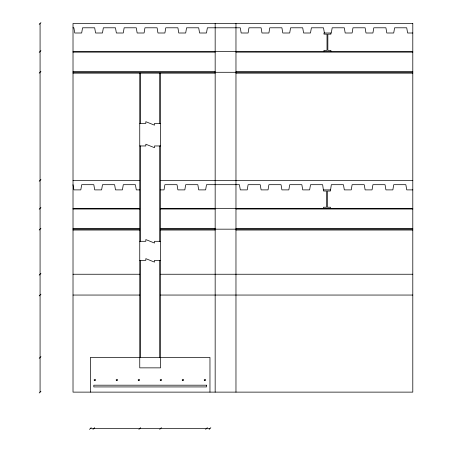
<?xml version="1.0" encoding="UTF-8"?>
<svg xmlns="http://www.w3.org/2000/svg" width="452" height="452" viewBox="0 0 452 452"><rect width="100%" height="100%" fill="white"/><g stroke="black" fill="none" stroke-linecap="round" stroke-linejoin="round"><path stroke-width="0.68" d="M330.446 208.372L330.446 207.225L327.395 207.225L327.395 191.032L330.446 191.032L331.316 184.687L343.452 184.687L344.317 189.891L351.249 189.891L352.119 184.687L364.25 184.687L365.12 189.891L372.052 189.891L372.923 184.687L385.053 184.687L385.923 189.891L392.856 189.891L393.726 184.687L405.856 184.687L406.727 189.891L412.795 189.891M39.205 24.335L40.94 22.6M39.205 52.347L40.94 50.613M39.205 73.151L40.94 71.416M39.205 181.224L40.94 179.489M39.205 209.236L40.94 207.502M39.205 230.04L40.94 228.305M39.205 275.11L40.94 273.381M39.205 295.913L40.94 294.184M39.205 358.323L40.94 356.588M39.205 392.997L40.94 391.262M89.479 429.4L91.214 427.665M92.948 429.4L94.683 427.665M138.888 429.4L140.623 427.665M159.692 429.4L161.426 427.665M205.632 429.4L207.366 427.665M209.095 429.4L210.83 427.665M73.015 27.798L73.879 27.798L74.744 33.002L81.682 33.002L82.546 27.798L94.683 27.798L95.547 33.002L102.485 33.002L103.35 27.798L115.486 27.798L116.35 33.002L123.289 33.002L124.153 27.798L136.289 27.798L137.154 33.002L144.086 33.002L144.956 27.798L157.093 27.798L157.957 33.002L164.89 33.002L165.76 27.798L177.896 27.798L178.76 33.002L185.693 33.002L186.563 27.798L198.694 27.798L199.564 33.002L206.496 33.002L207.366 27.798L240.3 27.798L241.17 33.002L248.103 33.002L248.967 27.798L261.103 27.798L261.974 33.002L268.906 33.002L269.771 27.798L281.907 27.798L282.777 33.002L289.709 33.002L290.574 27.798L302.71 27.798L303.58 33.002L310.513 33.002L311.377 27.798L323.513 27.798L324.378 33.002M412.795 33.002L407.591 33.002L406.727 27.798L394.59 27.798L393.726 33.002L386.788 33.002L385.923 27.798L373.787 27.798L372.923 33.002L365.984 33.002L365.12 27.798L352.984 27.798L352.119 33.002L345.181 33.002L344.317 27.798L332.18 27.798L331.316 33.002L323.965 33.002L323.965 34.143L327.016 34.143L327.016 50.336L323.965 50.336L323.965 51.483M73.015 51.483L412.795 51.483M73.015 52.133L215.163 52.133M235.967 52.133L412.795 52.133M73.015 71.636L215.163 71.636M235.967 71.636L412.795 71.636M73.015 72.286L412.795 72.286M73.015 73.151L215.163 73.151M235.967 73.151L412.795 73.151M139.753 123.424L145.821 123.424L145.821 121.69L154.488 125.159L154.488 123.424L160.556 123.424M139.753 145.962L145.821 145.962L145.821 144.228L154.488 147.697L154.488 145.962L160.556 145.962M73.015 180.354L139.753 180.354M160.556 180.354L412.795 180.354M139.753 189.891L136.289 189.891L135.419 184.687L123.289 184.687L122.419 189.891L115.486 189.891L114.616 184.687L102.485 184.687L101.615 189.891L94.683 189.891L93.813 184.687L81.682 184.687L80.812 189.891L73.879 189.891L73.015 184.687M160.556 189.891L164.025 189.891L164.89 184.687L177.026 184.687L177.896 189.891L184.828 189.891L185.693 184.687L197.829 184.687L198.694 189.891L205.632 189.891L206.496 184.687L239.436 184.687L240.3 189.891L247.238 189.891L248.103 184.687L260.239 184.687L261.103 189.891L268.042 189.891L268.906 184.687L281.042 184.687L281.907 189.891L288.839 189.891L289.709 184.687L301.846 184.687L302.71 189.891L309.643 189.891L310.513 184.687L322.649 184.687L323.513 191.032L326.564 191.032L326.564 207.225L323.513 207.225L323.513 208.372M323.513 189.891L330.446 189.891M73.015 208.372L139.753 208.372M160.556 208.372L412.795 208.372M73.015 209.022L139.753 209.022M160.556 209.022L215.163 209.022M235.967 209.022L412.795 209.022M73.015 228.52L139.753 228.52M160.556 228.52L215.163 228.52M235.967 228.52L412.795 228.52M73.015 229.17L139.753 229.17M160.556 229.17L412.795 229.17M73.015 230.04L139.753 230.04M160.556 230.04L215.163 230.04M235.967 230.04L412.795 230.04M139.753 241.306L145.821 241.306L145.821 239.571L154.488 243.04L154.488 241.306L160.556 241.306M139.753 260.375L145.821 260.375L145.821 258.646L154.488 262.109L154.488 260.375L160.556 260.375M73.015 274.245L139.753 274.245M160.556 274.245L412.795 274.245M73.015 295.049L139.753 295.049M160.556 295.049L412.795 295.049M90.349 428.536L209.965 428.536M330.898 33.002L330.898 34.143L327.847 34.143L327.847 50.336L330.898 50.336L330.898 51.483M235.967 23.464L235.967 392.127M215.163 23.464L215.163 392.127M209.965 392.127L209.965 357.459L90.349 357.459L90.349 392.127M160.556 73.151L160.556 367.86L139.753 367.86L139.753 73.151M159.692 73.151L159.692 123.424M159.692 145.962L159.692 241.306M159.692 260.375L159.692 357.459M140.623 73.151L140.623 123.424M140.623 145.962L140.623 241.306M140.623 260.375L140.623 357.459M40.075 23.464L40.075 392.127M412.795 23.464L73.015 23.464L73.015 392.127L412.795 392.127L412.795 23.464M206.496 385.194L93.813 385.194L93.813 386.929L206.496 386.929L206.496 385.194M204.592 380.595A0.695 0.695 0 0 0 205.632 379.991A0.695 0.695 0 0 0 204.592 379.392A0.695 0.695 0 0 0 204.592 380.595M182.535 380.567A0.695 0.695 0 0 0 183.614 380.042A0.695 0.695 0 0 0 182.619 379.369A0.695 0.695 0 0 0 182.535 380.567M160.517 380.567A0.695 0.695 0 0 0 161.596 380.042A0.695 0.695 0 0 0 160.601 379.369A0.695 0.695 0 0 0 160.517 380.567M138.498 380.567A0.695 0.695 0 0 0 139.578 380.042A0.695 0.695 0 0 0 138.583 379.369A0.695 0.695 0 0 0 138.498 380.567M116.526 380.595A0.695 0.695 0 0 0 117.565 379.991A0.695 0.695 0 0 0 116.526 379.392A0.695 0.695 0 0 0 116.526 380.595M94.508 380.595A0.695 0.695 0 0 0 95.547 379.991A0.695 0.695 0 0 0 94.508 379.392A0.695 0.695 0 0 0 94.508 380.595"/></g></svg>
